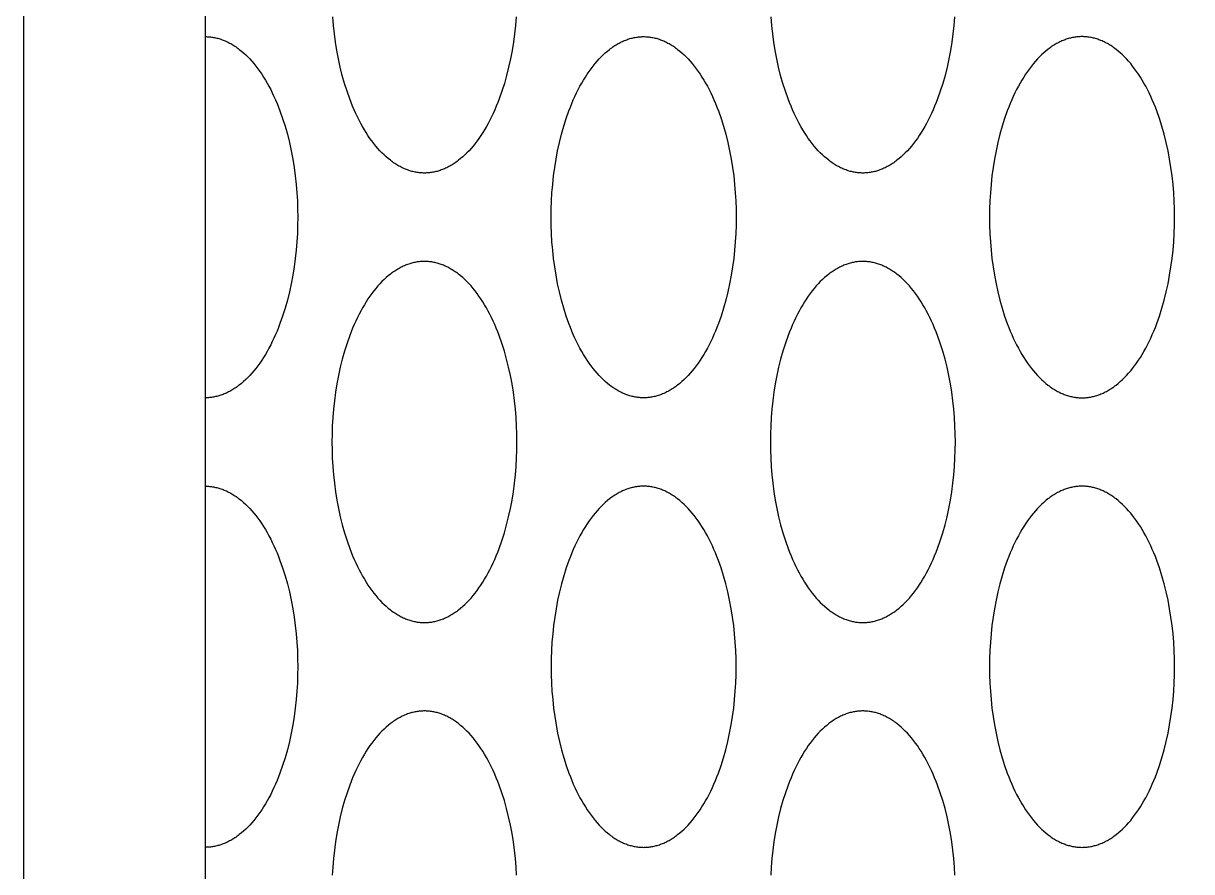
# Model space of a CAD drawing. Extents: x 958 to 1271, y 731 to 1450.
# Drawn here: x 958.2 to 1131, y 894.3 to 1019.7 of the extents above; entities that cross this region are included whole.
import ezdxf

# ---------------------------------------------------------------- set-up
doc = ezdxf.new("R2010")
doc.units = 0
doc.layers.add('LAYER_05', color=5, linetype='CONTINUOUS')

msp = doc.modelspace()

# ---------------------------------------------------------------- linework, layer by layer
at = {"layer": 'LAYER_05'}
for points in [[(958.2, 731.46), (1271.35, 731.46), (1271.35, 1449.98), (958.2, 1449.98)], [(985.1, 758.36), (1244.45, 758.36), (1244.45, 1423.08), (985.1, 1423.08)], [(1049.94, 964.32), (1049.79, 964.32), (1049.64, 964.32), (1049.48, 964.33), (1049.33, 964.34), (1049.17, 964.36), (1049.02, 964.38), (1048.87, 964.4), (1048.71, 964.42), (1048.55, 964.45), (1048.4, 964.49), (1048.24, 964.52), (1048.08, 964.56), (1047.92, 964.61), (1047.77, 964.65), (1047.61, 964.71), (1047.45, 964.76), (1047.29, 964.82), (1047.13, 964.88), (1046.97, 964.95), (1046.81, 965.02), (1046.65, 965.1), (1046.49, 965.18), (1046.33, 965.26), (1046.17, 965.35), (1046.01, 965.44), (1045.86, 965.53), (1045.7, 965.63), (1045.54, 965.74), (1045.38, 965.84), (1045.22, 965.95), (1045.06, 966.07), (1044.9, 966.19), (1044.59, 966.44), (1044.27, 966.71), (1043.96, 967), (1043.66, 967.3), (1043.35, 967.62), (1043.05, 967.95), (1042.75, 968.3), (1042.45, 968.67), (1042.16, 969.05), (1041.87, 969.45), (1041.59, 969.86), (1041.32, 970.29), (1041.04, 970.73), (1040.78, 971.18), (1040.52, 971.65), (1040.26, 972.14), (1040.02, 972.63), (1039.78, 973.14), (1039.54, 973.66), (1039.32, 974.19), (1039.1, 974.73), (1038.89, 975.28), (1038.49, 976.41), (1038.12, 977.57), (1037.79, 978.75), (1037.49, 979.96), (1037.22, 981.19), (1036.99, 982.43), (1036.79, 983.67), (1036.62, 984.91), (1036.49, 986.16), (1036.38, 987.39), (1036.31, 988.62), (1036.27, 989.83), (1036.26, 991.02), (1036.27, 992.21), (1036.31, 993.42), (1036.38, 994.64), (1036.49, 995.87), (1036.62, 997.12), (1036.79, 998.36), (1036.99, 999.61), (1037.22, 1000.84), (1037.49, 1002.07), (1037.79, 1003.28), (1038.12, 1004.47), (1038.49, 1005.63), (1038.89, 1006.75), (1039.1, 1007.31), (1039.32, 1007.85), (1039.54, 1008.38), (1039.78, 1008.89), (1040.02, 1009.4), (1040.26, 1009.9), (1040.52, 1010.38), (1040.78, 1010.85), (1041.04, 1011.3), (1041.32, 1011.75), (1041.59, 1012.17), (1041.87, 1012.58), (1042.16, 1012.98), (1042.45, 1013.36), (1042.75, 1013.73), (1043.05, 1014.08), (1043.35, 1014.42), (1043.66, 1014.73), (1043.96, 1015.04), (1044.27, 1015.32), (1044.59, 1015.59), (1044.9, 1015.84), (1045.06, 1015.96), (1045.22, 1016.08), (1045.38, 1016.19), (1045.54, 1016.3), (1045.7, 1016.4), (1045.86, 1016.5), (1046.01, 1016.59), (1046.17, 1016.69), (1046.33, 1016.77), (1046.49, 1016.86), (1046.65, 1016.94), (1046.81, 1017.01), (1046.97, 1017.08), (1047.13, 1017.15), (1047.29, 1017.21), (1047.45, 1017.27), (1047.61, 1017.33), (1047.77, 1017.38), (1047.92, 1017.43), (1048.08, 1017.47), (1048.24, 1017.51), (1048.4, 1017.55), (1048.55, 1017.58), (1048.71, 1017.61), (1048.87, 1017.63), (1049.02, 1017.66), (1049.17, 1017.68), (1049.33, 1017.69), (1049.48, 1017.7), (1049.64, 1017.71), (1049.79, 1017.72), (1049.94, 1017.72), (1050.09, 1017.72), (1050.24, 1017.71), (1050.4, 1017.7), (1050.55, 1017.69), (1050.7, 1017.68), (1050.86, 1017.66), (1051.01, 1017.63), (1051.17, 1017.61), (1051.32, 1017.58), (1051.48, 1017.55), (1051.64, 1017.51), (1051.8, 1017.47), (1051.95, 1017.43), (1052.11, 1017.38), (1052.27, 1017.33), (1052.43, 1017.27), (1052.59, 1017.21), (1052.75, 1017.15), (1052.91, 1017.08), (1053.07, 1017.01), (1053.22, 1016.94), (1053.38, 1016.86), (1053.54, 1016.77), (1053.7, 1016.69), (1053.86, 1016.59), (1054.02, 1016.5), (1054.18, 1016.4), (1054.34, 1016.3), (1054.5, 1016.19), (1054.66, 1016.08), (1054.82, 1015.96), (1054.97, 1015.84), (1055.29, 1015.59), (1055.6, 1015.32), (1055.91, 1015.04), (1056.22, 1014.73), (1056.53, 1014.42), (1056.83, 1014.08), (1057.13, 1013.73), (1057.43, 1013.36), (1057.72, 1012.98), (1058, 1012.58), (1058.29, 1012.17), (1058.56, 1011.75), (1058.83, 1011.3), (1059.1, 1010.85), (1059.36, 1010.38), (1059.61, 1009.9), (1059.86, 1009.4), (1060.1, 1008.89), (1060.33, 1008.38), (1060.56, 1007.85), (1060.78, 1007.31), (1060.99, 1006.75), (1061.39, 1005.63), (1061.76, 1004.47), (1062.09, 1003.28), (1062.39, 1002.07), (1062.66, 1000.84), (1062.89, 999.61), (1063.09, 998.36), (1063.26, 997.12), (1063.39, 995.87), (1063.49, 994.64), (1063.56, 993.42), (1063.61, 992.21), (1063.62, 991.02), (1063.61, 989.83), (1063.56, 988.62), (1063.49, 987.39), (1063.39, 986.16), (1063.26, 984.91), (1063.09, 983.67), (1062.89, 982.43), (1062.66, 981.19), (1062.39, 979.96), (1062.09, 978.75), (1061.76, 977.57), (1061.39, 976.41), (1060.99, 975.28), (1060.78, 974.73), (1060.56, 974.19), (1060.33, 973.66), (1060.1, 973.14), (1059.86, 972.63), (1059.61, 972.14), (1059.36, 971.65), (1059.1, 971.18), (1058.83, 970.73), (1058.56, 970.29), (1058.29, 969.86), (1058, 969.45), (1057.72, 969.05), (1057.43, 968.67), (1057.13, 968.3), (1056.83, 967.95), (1056.53, 967.62), (1056.22, 967.3), (1055.91, 967), (1055.6, 966.71), (1055.29, 966.44), (1054.97, 966.19), (1054.82, 966.07), (1054.66, 965.95), (1054.5, 965.84), (1054.34, 965.74), (1054.18, 965.63), (1054.02, 965.53), (1053.86, 965.44), (1053.7, 965.35), (1053.54, 965.26), (1053.38, 965.18), (1053.22, 965.1), (1053.07, 965.02), (1052.91, 964.95), (1052.75, 964.88), (1052.59, 964.82), (1052.43, 964.76), (1052.27, 964.71), (1052.11, 964.65), (1051.95, 964.61), (1051.8, 964.56), (1051.64, 964.52), (1051.48, 964.49), (1051.32, 964.45), (1051.17, 964.42), (1051.01, 964.4), (1050.86, 964.38), (1050.7, 964.36), (1050.55, 964.34), (1050.4, 964.33), (1050.24, 964.32), (1050.09, 964.32)], [(1114.78, 1017.72), (1114.62, 1017.72), (1114.47, 1017.71), (1114.32, 1017.7), (1114.17, 1017.69), (1114.01, 1017.68), (1113.86, 1017.66), (1113.7, 1017.63), (1113.55, 1017.61), (1113.39, 1017.58), (1113.23, 1017.55), (1113.08, 1017.51), (1112.92, 1017.47), (1112.76, 1017.43), (1112.6, 1017.38), (1112.45, 1017.33), (1112.29, 1017.27), (1112.13, 1017.21), (1111.97, 1017.15), (1111.81, 1017.08), (1111.65, 1017.01), (1111.49, 1016.94), (1111.33, 1016.86), (1111.17, 1016.77), (1111.01, 1016.69), (1110.85, 1016.59), (1110.69, 1016.5), (1110.53, 1016.4), (1110.37, 1016.3), (1110.22, 1016.19), (1110.06, 1016.08), (1109.9, 1015.96), (1109.74, 1015.84), (1109.43, 1015.59), (1109.11, 1015.32), (1108.8, 1015.04), (1108.49, 1014.73), (1108.19, 1014.42), (1107.88, 1014.08), (1107.59, 1013.73), (1107.29, 1013.36), (1107, 1012.98), (1106.71, 1012.58), (1106.43, 1012.17), (1106.15, 1011.75), (1105.88, 1011.3), (1105.62, 1010.85), (1105.36, 1010.38), (1105.1, 1009.9), (1104.86, 1009.4), (1104.61, 1008.89), (1104.38, 1008.38), (1104.15, 1007.85), (1103.94, 1007.31), (1103.72, 1006.75), (1103.33, 1005.63), (1102.96, 1004.47), (1102.62, 1003.28), (1102.32, 1002.07), (1102.06, 1000.84), (1101.82, 999.61), (1101.62, 998.36), (1101.46, 997.12), (1101.32, 995.87), (1101.22, 994.64), (1101.15, 993.42), (1101.11, 992.21), (1101.1, 991.02), (1101.11, 989.83), (1101.15, 988.62), (1101.22, 987.39), (1101.32, 986.16), (1101.46, 984.91), (1101.62, 983.67), (1101.82, 982.43), (1102.06, 981.19), (1102.32, 979.96), (1102.62, 978.75), (1102.96, 977.57), (1103.33, 976.41), (1103.72, 975.28), (1103.94, 974.73), (1104.15, 974.19), (1104.38, 973.66), (1104.61, 973.14), (1104.86, 972.63), (1105.1, 972.14), (1105.36, 971.65), (1105.62, 971.18), (1105.88, 970.73), (1106.15, 970.29), (1106.43, 969.86), (1106.71, 969.45), (1107, 969.05), (1107.29, 968.67), (1107.59, 968.3), (1107.88, 967.95), (1108.19, 967.62), (1108.49, 967.3), (1108.8, 967), (1109.11, 966.71), (1109.43, 966.44), (1109.74, 966.19), (1109.9, 966.07), (1110.06, 965.95), (1110.22, 965.84), (1110.37, 965.74), (1110.53, 965.63), (1110.69, 965.53), (1110.85, 965.44), (1111.01, 965.35), (1111.17, 965.26), (1111.33, 965.18), (1111.49, 965.1), (1111.65, 965.02), (1111.81, 964.95), (1111.97, 964.88), (1112.13, 964.82), (1112.29, 964.76), (1112.45, 964.71), (1112.6, 964.65), (1112.76, 964.61), (1112.92, 964.56), (1113.08, 964.52), (1113.23, 964.49), (1113.39, 964.45), (1113.55, 964.42), (1113.7, 964.4), (1113.86, 964.38), (1114.01, 964.36), (1114.17, 964.34), (1114.32, 964.33), (1114.47, 964.32), (1114.62, 964.32), (1114.78, 964.32), (1114.93, 964.32), (1115.08, 964.32), (1115.23, 964.33), (1115.39, 964.34), (1115.54, 964.36), (1115.69, 964.38), (1115.85, 964.4), (1116.01, 964.42), (1116.16, 964.45), (1116.32, 964.49), (1116.48, 964.52), (1116.63, 964.56), (1116.79, 964.61), (1116.95, 964.65), (1117.11, 964.71), (1117.27, 964.76), (1117.42, 964.82), (1117.58, 964.88), (1117.74, 964.95), (1117.9, 965.02), (1118.06, 965.1), (1118.22, 965.18), (1118.38, 965.26), (1118.54, 965.35), (1118.7, 965.44), (1118.86, 965.53), (1119.02, 965.63), (1119.18, 965.74), (1119.34, 965.84), (1119.5, 965.95), (1119.65, 966.07), (1119.81, 966.19), (1120.13, 966.44), (1120.44, 966.71), (1120.75, 967), (1121.06, 967.3), (1121.37, 967.62), (1121.67, 967.95), (1121.97, 968.3), (1122.26, 968.67), (1122.55, 969.05), (1122.84, 969.45), (1123.12, 969.86), (1123.4, 970.29), (1123.67, 970.73), (1123.94, 971.18), (1124.2, 971.65), (1124.45, 972.14), (1124.7, 972.63), (1124.94, 973.14), (1125.17, 973.66), (1125.4, 974.19), (1125.62, 974.73), (1125.83, 975.28), (1126.23, 976.41), (1126.59, 977.57), (1126.93, 978.75), (1127.23, 979.96), (1127.5, 981.19), (1127.73, 982.43), (1127.93, 983.67), (1128.1, 984.91), (1128.23, 986.16), (1128.33, 987.39), (1128.4, 988.62), (1128.44, 989.83), (1128.46, 991.02), (1128.44, 992.21), (1128.4, 993.42), (1128.33, 994.64), (1128.23, 995.87), (1128.1, 997.12), (1127.93, 998.36), (1127.73, 999.61), (1127.5, 1000.84), (1127.23, 1002.07), (1126.93, 1003.28), (1126.59, 1004.47), (1126.23, 1005.63), (1125.83, 1006.75), (1125.62, 1007.31), (1125.4, 1007.85), (1125.17, 1008.38), (1124.94, 1008.89), (1124.7, 1009.4), (1124.45, 1009.9), (1124.2, 1010.38), (1123.94, 1010.85), (1123.67, 1011.3), (1123.4, 1011.75), (1123.12, 1012.17), (1122.84, 1012.58), (1122.55, 1012.98), (1122.26, 1013.36), (1121.97, 1013.73), (1121.67, 1014.08), (1121.37, 1014.42), (1121.06, 1014.73), (1120.75, 1015.04), (1120.44, 1015.32), (1120.13, 1015.59), (1119.81, 1015.84), (1119.65, 1015.96), (1119.5, 1016.08), (1119.34, 1016.19), (1119.18, 1016.3), (1119.02, 1016.4), (1118.86, 1016.5), (1118.7, 1016.59), (1118.54, 1016.69), (1118.38, 1016.77), (1118.22, 1016.86), (1118.06, 1016.94), (1117.9, 1017.01), (1117.74, 1017.08), (1117.58, 1017.15), (1117.42, 1017.21), (1117.27, 1017.27), (1117.11, 1017.33), (1116.95, 1017.38), (1116.79, 1017.43), (1116.63, 1017.47), (1116.48, 1017.51), (1116.32, 1017.55), (1116.16, 1017.58), (1116.01, 1017.61), (1115.85, 1017.63), (1115.69, 1017.66), (1115.54, 1017.68), (1115.39, 1017.69), (1115.23, 1017.7), (1115.08, 1017.71), (1114.93, 1017.72)], [(1031.2, 957.78), (1031.19, 958.97), (1031.15, 960.18), (1031.07, 961.4), (1030.97, 962.64), (1030.84, 963.88), (1030.67, 965.13), (1030.47, 966.37), (1030.24, 967.61), (1029.97, 968.83), (1029.67, 970.04), (1029.34, 971.23), (1028.97, 972.39), (1028.57, 973.52), (1028.36, 974.07), (1028.14, 974.61), (1027.92, 975.14), (1027.68, 975.66), (1027.44, 976.17), (1027.19, 976.66), (1026.94, 977.14), (1026.68, 977.61), (1026.41, 978.07), (1026.14, 978.51), (1025.87, 978.94), (1025.58, 979.35), (1025.3, 979.75), (1025.01, 980.13), (1024.71, 980.49), (1024.41, 980.85), (1024.11, 981.18), (1023.8, 981.5), (1023.5, 981.8), (1023.18, 982.08), (1022.87, 982.35), (1022.56, 982.61), (1022.4, 982.73), (1022.24, 982.84), (1022.08, 982.95), (1021.92, 983.06), (1021.76, 983.16), (1021.6, 983.26), (1021.44, 983.36), (1021.28, 983.45), (1021.12, 983.54), (1020.97, 983.62), (1020.81, 983.7), (1020.65, 983.77), (1020.49, 983.85), (1020.33, 983.91), (1020.17, 983.98), (1020.01, 984.03), (1019.85, 984.09), (1019.69, 984.14), (1019.53, 984.19), (1019.38, 984.23), (1019.22, 984.27), (1019.06, 984.31), (1018.91, 984.34), (1018.75, 984.37), (1018.59, 984.4), (1018.44, 984.42), (1018.28, 984.44), (1018.13, 984.45), (1017.98, 984.47), (1017.82, 984.47), (1017.67, 984.48), (1017.52, 984.48), (1017.37, 984.48), (1017.22, 984.47), (1017.06, 984.47), (1016.91, 984.45), (1016.76, 984.44), (1016.6, 984.42), (1016.45, 984.4), (1016.29, 984.37), (1016.13, 984.34), (1015.98, 984.31), (1015.82, 984.27), (1015.66, 984.23), (1015.51, 984.19), (1015.35, 984.14), (1015.19, 984.09), (1015.03, 984.03), (1014.87, 983.98), (1014.71, 983.91), (1014.55, 983.85), (1014.39, 983.77), (1014.23, 983.7), (1014.07, 983.62), (1013.92, 983.54), (1013.76, 983.45), (1013.6, 983.36), (1013.44, 983.26), (1013.28, 983.16), (1013.12, 983.06), (1012.96, 982.95), (1012.8, 982.84), (1012.64, 982.73), (1012.48, 982.61), (1012.17, 982.35), (1011.86, 982.08), (1011.54, 981.8), (1011.24, 981.5), (1010.93, 981.18), (1010.63, 980.85), (1010.33, 980.49), (1010.03, 980.13), (1009.74, 979.75), (1009.46, 979.35), (1009.17, 978.94), (1008.9, 978.51), (1008.63, 978.07), (1008.36, 977.61), (1008.1, 977.14), (1007.85, 976.66), (1007.6, 976.17), (1007.36, 975.66), (1007.12, 975.14), (1006.9, 974.61), (1006.68, 974.07), (1006.47, 973.52), (1006.07, 972.39), (1005.7, 971.23), (1005.37, 970.04), (1005.07, 968.83), (1004.8, 967.61), (1004.57, 966.37), (1004.37, 965.13), (1004.2, 963.88), (1004.07, 962.64), (1003.97, 961.4), (1003.89, 960.18), (1003.85, 958.97), (1003.84, 957.78), (1003.85, 956.59), (1003.89, 955.38), (1003.97, 954.16), (1004.07, 952.92), (1004.2, 951.68), (1004.37, 950.43), (1004.57, 949.19), (1004.8, 947.95), (1005.07, 946.73), (1005.37, 945.52), (1005.7, 944.33), (1006.07, 943.17), (1006.47, 942.04), (1006.68, 941.49), (1006.9, 940.95), (1007.12, 940.42), (1007.36, 939.9), (1007.6, 939.39), (1007.85, 938.9), (1008.1, 938.42), (1008.36, 937.95), (1008.63, 937.49), (1008.9, 937.05), (1009.17, 936.62), (1009.46, 936.21), (1009.74, 935.81), (1010.03, 935.43), (1010.33, 935.07), (1010.63, 934.71), (1010.93, 934.38), (1011.24, 934.06), (1011.54, 933.76), (1011.86, 933.48), (1012.17, 933.21), (1012.48, 932.95), (1012.64, 932.83), (1012.8, 932.72), (1012.96, 932.61), (1013.12, 932.5), (1013.28, 932.4), (1013.44, 932.3), (1013.6, 932.2), (1013.76, 932.11), (1013.92, 932.02), (1014.07, 931.94), (1014.23, 931.86), (1014.39, 931.79), (1014.55, 931.71), (1014.71, 931.65), (1014.87, 931.58), (1015.03, 931.53), (1015.19, 931.47), (1015.35, 931.42), (1015.51, 931.37), (1015.66, 931.33), (1015.82, 931.29), (1015.98, 931.25), (1016.13, 931.22), (1016.29, 931.19), (1016.45, 931.16), (1016.6, 931.14), (1016.76, 931.12), (1016.91, 931.11), (1017.06, 931.09), (1017.22, 931.09), (1017.37, 931.08), (1017.52, 931.08), (1017.67, 931.08), (1017.82, 931.09), (1017.98, 931.09), (1018.13, 931.11), (1018.28, 931.12), (1018.44, 931.14), (1018.59, 931.16), (1018.75, 931.19), (1018.91, 931.22), (1019.06, 931.25), (1019.22, 931.29), (1019.38, 931.33), (1019.53, 931.37), (1019.69, 931.42), (1019.85, 931.47), (1020.01, 931.53), (1020.17, 931.58), (1020.33, 931.65), (1020.49, 931.71), (1020.65, 931.79), (1020.81, 931.86), (1020.97, 931.94), (1021.12, 932.02), (1021.28, 932.11), (1021.44, 932.2), (1021.6, 932.3), (1021.76, 932.4), (1021.92, 932.5), (1022.08, 932.61), (1022.24, 932.72), (1022.4, 932.83), (1022.56, 932.95), (1022.87, 933.21), (1023.18, 933.48), (1023.5, 933.76), (1023.8, 934.06), (1024.11, 934.38), (1024.41, 934.71), (1024.71, 935.07), (1025.01, 935.43), (1025.3, 935.81), (1025.58, 936.21), (1025.87, 936.62), (1026.14, 937.05), (1026.41, 937.49), (1026.68, 937.95), (1026.94, 938.42), (1027.19, 938.9), (1027.44, 939.39), (1027.68, 939.9), (1027.92, 940.42), (1028.14, 940.95), (1028.36, 941.49), (1028.57, 942.04), (1028.97, 943.17), (1029.34, 944.33), (1029.67, 945.52), (1029.97, 946.73), (1030.24, 947.95), (1030.47, 949.19), (1030.67, 950.43), (1030.84, 951.68), (1030.97, 952.92), (1031.07, 954.16), (1031.15, 955.38), (1031.19, 956.59)], [(1096.04, 957.78), (1096.03, 958.97), (1095.98, 960.18), (1095.91, 961.4), (1095.81, 962.64), (1095.68, 963.88), (1095.51, 965.13), (1095.31, 966.37), (1095.08, 967.61), (1094.81, 968.83), (1094.51, 970.04), (1094.18, 971.23), (1093.81, 972.39), (1093.41, 973.52), (1093.2, 974.07), (1092.98, 974.61), (1092.75, 975.14), (1092.52, 975.66), (1092.28, 976.17), (1092.03, 976.66), (1091.78, 977.14), (1091.52, 977.61), (1091.25, 978.07), (1090.98, 978.51), (1090.7, 978.94), (1090.42, 979.35), (1090.14, 979.75), (1089.84, 980.13), (1089.55, 980.49), (1089.25, 980.85), (1088.95, 981.18), (1088.64, 981.5), (1088.33, 981.8), (1088.02, 982.08), (1087.71, 982.35), (1087.39, 982.61), (1087.24, 982.73), (1087.08, 982.84), (1086.92, 982.95), (1086.76, 983.06), (1086.6, 983.16), (1086.44, 983.26), (1086.28, 983.36), (1086.12, 983.45), (1085.96, 983.54), (1085.8, 983.62), (1085.64, 983.7), (1085.48, 983.77), (1085.32, 983.85), (1085.17, 983.91), (1085.01, 983.98), (1084.85, 984.03), (1084.69, 984.09), (1084.53, 984.14), (1084.37, 984.19), (1084.21, 984.23), (1084.06, 984.27), (1083.9, 984.31), (1083.74, 984.34), (1083.59, 984.37), (1083.43, 984.4), (1083.28, 984.42), (1083.12, 984.44), (1082.97, 984.45), (1082.81, 984.47), (1082.66, 984.47), (1082.51, 984.48), (1082.36, 984.48), (1082.21, 984.48), (1082.05, 984.47), (1081.9, 984.47), (1081.75, 984.45), (1081.59, 984.44), (1081.44, 984.42), (1081.28, 984.4), (1081.13, 984.37), (1080.97, 984.34), (1080.82, 984.31), (1080.66, 984.27), (1080.5, 984.23), (1080.34, 984.19), (1080.19, 984.14), (1080.03, 984.09), (1079.87, 984.03), (1079.71, 983.98), (1079.55, 983.91), (1079.39, 983.85), (1079.23, 983.77), (1079.07, 983.7), (1078.91, 983.62), (1078.75, 983.54), (1078.59, 983.45), (1078.43, 983.36), (1078.27, 983.26), (1078.11, 983.16), (1077.96, 983.06), (1077.8, 982.95), (1077.64, 982.84), (1077.48, 982.73), (1077.32, 982.61), (1077.01, 982.35), (1076.69, 982.08), (1076.38, 981.8), (1076.07, 981.5), (1075.77, 981.18), (1075.47, 980.85), (1075.17, 980.49), (1074.87, 980.13), (1074.58, 979.75), (1074.29, 979.35), (1074.01, 978.94), (1073.73, 978.51), (1073.46, 978.07), (1073.2, 977.61), (1072.94, 977.14), (1072.68, 976.66), (1072.44, 976.17), (1072.2, 975.66), (1071.96, 975.14), (1071.74, 974.61), (1071.52, 974.07), (1071.31, 973.52), (1070.91, 972.39), (1070.54, 971.23), (1070.2, 970.04), (1069.9, 968.83), (1069.64, 967.61), (1069.4, 966.37), (1069.2, 965.13), (1069.04, 963.88), (1068.9, 962.64), (1068.8, 961.4), (1068.73, 960.18), (1068.69, 958.97), (1068.68, 957.78), (1068.69, 956.59), (1068.73, 955.38), (1068.8, 954.16), (1068.9, 952.92), (1069.04, 951.68), (1069.2, 950.43), (1069.4, 949.19), (1069.64, 947.95), (1069.9, 946.73), (1070.2, 945.52), (1070.54, 944.33), (1070.91, 943.17), (1071.31, 942.04), (1071.52, 941.49), (1071.74, 940.95), (1071.96, 940.42), (1072.2, 939.9), (1072.44, 939.39), (1072.68, 938.9), (1072.94, 938.42), (1073.2, 937.95), (1073.46, 937.49), (1073.73, 937.05), (1074.01, 936.62), (1074.29, 936.21), (1074.58, 935.81), (1074.87, 935.43), (1075.17, 935.07), (1075.47, 934.71), (1075.77, 934.38), (1076.07, 934.06), (1076.38, 933.76), (1076.69, 933.48), (1077.01, 933.21), (1077.32, 932.95), (1077.48, 932.83), (1077.64, 932.72), (1077.8, 932.61), (1077.96, 932.5), (1078.11, 932.4), (1078.27, 932.3), (1078.43, 932.2), (1078.59, 932.11), (1078.75, 932.02), (1078.91, 931.94), (1079.07, 931.86), (1079.23, 931.79), (1079.39, 931.71), (1079.55, 931.65), (1079.71, 931.58), (1079.87, 931.53), (1080.03, 931.47), (1080.19, 931.42), (1080.34, 931.37), (1080.5, 931.33), (1080.66, 931.29), (1080.82, 931.25), (1080.97, 931.22), (1081.13, 931.19), (1081.28, 931.16), (1081.44, 931.14), (1081.59, 931.12), (1081.75, 931.11), (1081.9, 931.09), (1082.05, 931.09), (1082.21, 931.08), (1082.36, 931.08), (1082.51, 931.08), (1082.66, 931.09), (1082.81, 931.09), (1082.97, 931.11), (1083.12, 931.12), (1083.28, 931.14), (1083.43, 931.16), (1083.59, 931.19), (1083.74, 931.22), (1083.9, 931.25), (1084.06, 931.29), (1084.21, 931.33), (1084.37, 931.37), (1084.53, 931.42), (1084.69, 931.47), (1084.85, 931.53), (1085.01, 931.58), (1085.17, 931.65), (1085.32, 931.71), (1085.48, 931.79), (1085.64, 931.86), (1085.8, 931.94), (1085.96, 932.02), (1086.12, 932.11), (1086.28, 932.2), (1086.44, 932.3), (1086.6, 932.4), (1086.76, 932.5), (1086.92, 932.61), (1087.08, 932.72), (1087.24, 932.83), (1087.39, 932.95), (1087.71, 933.21), (1088.02, 933.48), (1088.33, 933.76), (1088.64, 934.06), (1088.95, 934.38), (1089.25, 934.71), (1089.55, 935.07), (1089.84, 935.43), (1090.14, 935.81), (1090.42, 936.21), (1090.7, 936.62), (1090.98, 937.05), (1091.25, 937.49), (1091.52, 937.95), (1091.78, 938.42), (1092.03, 938.9), (1092.28, 939.39), (1092.52, 939.9), (1092.75, 940.42), (1092.98, 940.95), (1093.2, 941.49), (1093.41, 942.04), (1093.81, 943.17), (1094.18, 944.33), (1094.51, 945.52), (1094.81, 946.73), (1095.08, 947.95), (1095.31, 949.19), (1095.51, 950.43), (1095.68, 951.68), (1095.81, 952.92), (1095.91, 954.16), (1095.98, 955.38), (1096.03, 956.59)], [(1049.94, 951.24), (1049.79, 951.24), (1049.64, 951.24), (1049.48, 951.23), (1049.33, 951.22), (1049.17, 951.2), (1049.02, 951.18), (1048.87, 951.16), (1048.71, 951.14), (1048.55, 951.11), (1048.4, 951.07), (1048.24, 951.04), (1048.08, 951), (1047.92, 950.95), (1047.77, 950.91), (1047.61, 950.85), (1047.45, 950.8), (1047.29, 950.74), (1047.13, 950.68), (1046.97, 950.61), (1046.81, 950.54), (1046.65, 950.46), (1046.49, 950.38), (1046.33, 950.3), (1046.17, 950.21), (1046.01, 950.12), (1045.86, 950.03), (1045.7, 949.93), (1045.54, 949.82), (1045.38, 949.72), (1045.22, 949.61), (1045.06, 949.49), (1044.9, 949.37), (1044.59, 949.12), (1044.27, 948.85), (1043.96, 948.56), (1043.66, 948.26), (1043.35, 947.94), (1043.05, 947.61), (1042.75, 947.26), (1042.45, 946.89), (1042.16, 946.51), (1041.87, 946.11), (1041.59, 945.7), (1041.32, 945.27), (1041.04, 944.83), (1040.78, 944.38), (1040.52, 943.91), (1040.26, 943.42), (1040.02, 942.93), (1039.78, 942.42), (1039.54, 941.9), (1039.32, 941.37), (1039.1, 940.83), (1038.89, 940.28), (1038.49, 939.15), (1038.12, 937.99), (1037.79, 936.81), (1037.49, 935.6), (1037.22, 934.37), (1036.99, 933.13), (1036.79, 931.89), (1036.62, 930.65), (1036.49, 929.4), (1036.38, 928.17), (1036.31, 926.94), (1036.27, 925.73), (1036.26, 924.54), (1036.27, 923.35), (1036.31, 922.14), (1036.38, 920.92), (1036.49, 919.69), (1036.62, 918.44), (1036.79, 917.2), (1036.99, 915.95), (1037.22, 914.72), (1037.49, 913.49), (1037.79, 912.28), (1038.12, 911.09), (1038.49, 909.93), (1038.89, 908.81), (1039.1, 908.26), (1039.32, 907.71), (1039.54, 907.18), (1039.78, 906.67), (1040.02, 906.16), (1040.26, 905.66), (1040.52, 905.18), (1040.78, 904.71), (1041.04, 904.26), (1041.32, 903.81), (1041.59, 903.39), (1041.87, 902.98), (1042.16, 902.58), (1042.45, 902.2), (1042.75, 901.83), (1043.05, 901.48), (1043.35, 901.14), (1043.66, 900.83), (1043.96, 900.52), (1044.27, 900.24), (1044.59, 899.97), (1044.9, 899.72), (1045.06, 899.6), (1045.22, 899.48), (1045.38, 899.37), (1045.54, 899.26), (1045.7, 899.16), (1045.86, 899.06), (1046.01, 898.97), (1046.17, 898.87), (1046.33, 898.79), (1046.49, 898.7), (1046.65, 898.62), (1046.81, 898.55), (1046.97, 898.48), (1047.13, 898.41), (1047.29, 898.35), (1047.45, 898.29), (1047.61, 898.23), (1047.77, 898.18), (1047.92, 898.13), (1048.08, 898.09), (1048.24, 898.05), (1048.4, 898.01), (1048.55, 897.98), (1048.71, 897.95), (1048.87, 897.93), (1049.02, 897.9), (1049.17, 897.89), (1049.33, 897.87), (1049.48, 897.86), (1049.64, 897.85), (1049.79, 897.85), (1049.94, 897.84), (1050.09, 897.85), (1050.24, 897.85), (1050.4, 897.86), (1050.55, 897.87), (1050.7, 897.89), (1050.86, 897.9), (1051.01, 897.93), (1051.17, 897.95), (1051.32, 897.98), (1051.48, 898.01), (1051.64, 898.05), (1051.8, 898.09), (1051.95, 898.13), (1052.11, 898.18), (1052.27, 898.23), (1052.43, 898.29), (1052.59, 898.35), (1052.75, 898.41), (1052.91, 898.48), (1053.07, 898.55), (1053.22, 898.62), (1053.38, 898.7), (1053.54, 898.79), (1053.7, 898.87), (1053.86, 898.97), (1054.02, 899.06), (1054.18, 899.16), (1054.34, 899.26), (1054.5, 899.37), (1054.66, 899.48), (1054.82, 899.6), (1054.97, 899.72), (1055.29, 899.97), (1055.6, 900.24), (1055.91, 900.52), (1056.22, 900.83), (1056.53, 901.14), (1056.83, 901.48), (1057.13, 901.83), (1057.43, 902.2), (1057.72, 902.58), (1058, 902.98), (1058.29, 903.39), (1058.56, 903.81), (1058.83, 904.26), (1059.1, 904.71), (1059.36, 905.18), (1059.61, 905.66), (1059.86, 906.16), (1060.1, 906.67), (1060.33, 907.18), (1060.56, 907.71), (1060.78, 908.26), (1060.99, 908.81), (1061.39, 909.93), (1061.76, 911.09), (1062.09, 912.28), (1062.39, 913.49), (1062.66, 914.72), (1062.89, 915.95), (1063.09, 917.2), (1063.26, 918.44), (1063.39, 919.69), (1063.49, 920.92), (1063.56, 922.14), (1063.61, 923.35), (1063.62, 924.54), (1063.61, 925.73), (1063.56, 926.94), (1063.49, 928.17), (1063.39, 929.4), (1063.26, 930.65), (1063.09, 931.89), (1062.89, 933.13), (1062.66, 934.37), (1062.39, 935.6), (1062.09, 936.81), (1061.76, 937.99), (1061.39, 939.15), (1060.99, 940.28), (1060.78, 940.83), (1060.56, 941.37), (1060.33, 941.9), (1060.1, 942.42), (1059.86, 942.93), (1059.61, 943.42), (1059.36, 943.91), (1059.1, 944.38), (1058.83, 944.83), (1058.56, 945.27), (1058.29, 945.7), (1058, 946.11), (1057.72, 946.51), (1057.43, 946.89), (1057.13, 947.26), (1056.83, 947.61), (1056.53, 947.94), (1056.22, 948.26), (1055.91, 948.56), (1055.6, 948.85), (1055.29, 949.12), (1054.97, 949.37), (1054.82, 949.49), (1054.66, 949.61), (1054.5, 949.72), (1054.34, 949.82), (1054.18, 949.93), (1054.02, 950.03), (1053.86, 950.12), (1053.7, 950.21), (1053.54, 950.3), (1053.38, 950.38), (1053.22, 950.46), (1053.07, 950.54), (1052.91, 950.61), (1052.75, 950.68), (1052.59, 950.74), (1052.43, 950.8), (1052.27, 950.85), (1052.11, 950.91), (1051.95, 950.95), (1051.8, 951), (1051.64, 951.04), (1051.48, 951.07), (1051.32, 951.11), (1051.17, 951.14), (1051.01, 951.16), (1050.86, 951.18), (1050.7, 951.2), (1050.55, 951.22), (1050.4, 951.23), (1050.24, 951.24), (1050.09, 951.24)], [(1114.78, 951.24), (1114.62, 951.24), (1114.47, 951.24), (1114.32, 951.23), (1114.17, 951.22), (1114.01, 951.2), (1113.86, 951.18), (1113.7, 951.16), (1113.55, 951.14), (1113.39, 951.11), (1113.23, 951.07), (1113.08, 951.04), (1112.92, 951), (1112.76, 950.95), (1112.6, 950.91), (1112.45, 950.85), (1112.29, 950.8), (1112.13, 950.74), (1111.97, 950.68), (1111.81, 950.61), (1111.65, 950.54), (1111.49, 950.46), (1111.33, 950.38), (1111.17, 950.3), (1111.01, 950.21), (1110.85, 950.12), (1110.69, 950.03), (1110.53, 949.93), (1110.37, 949.82), (1110.22, 949.72), (1110.06, 949.61), (1109.9, 949.49), (1109.74, 949.37), (1109.43, 949.12), (1109.11, 948.85), (1108.8, 948.56), (1108.49, 948.26), (1108.19, 947.94), (1107.88, 947.61), (1107.59, 947.26), (1107.29, 946.89), (1107, 946.51), (1106.71, 946.11), (1106.43, 945.7), (1106.15, 945.27), (1105.88, 944.83), (1105.62, 944.38), (1105.36, 943.91), (1105.1, 943.42), (1104.86, 942.93), (1104.61, 942.42), (1104.38, 941.9), (1104.15, 941.37), (1103.94, 940.83), (1103.72, 940.28), (1103.33, 939.15), (1102.96, 937.99), (1102.62, 936.81), (1102.32, 935.6), (1102.06, 934.37), (1101.82, 933.13), (1101.62, 931.89), (1101.46, 930.65), (1101.32, 929.4), (1101.22, 928.17), (1101.15, 926.94), (1101.11, 925.73), (1101.1, 924.54), (1101.11, 923.35), (1101.15, 922.14), (1101.22, 920.92), (1101.32, 919.69), (1101.46, 918.44), (1101.62, 917.2), (1101.82, 915.95), (1102.06, 914.72), (1102.32, 913.49), (1102.62, 912.28), (1102.96, 911.09), (1103.33, 909.93), (1103.72, 908.81), (1103.94, 908.26), (1104.15, 907.71), (1104.38, 907.18), (1104.61, 906.67), (1104.86, 906.16), (1105.1, 905.66), (1105.36, 905.18), (1105.62, 904.71), (1105.88, 904.26), (1106.15, 903.81), (1106.43, 903.39), (1106.71, 902.98), (1107, 902.58), (1107.29, 902.2), (1107.59, 901.83), (1107.88, 901.48), (1108.19, 901.14), (1108.49, 900.83), (1108.8, 900.52), (1109.11, 900.24), (1109.43, 899.97), (1109.74, 899.72), (1109.9, 899.6), (1110.06, 899.48), (1110.22, 899.37), (1110.37, 899.26), (1110.53, 899.16), (1110.69, 899.06), (1110.85, 898.97), (1111.01, 898.87), (1111.17, 898.79), (1111.33, 898.7), (1111.49, 898.62), (1111.65, 898.55), (1111.81, 898.48), (1111.97, 898.41), (1112.13, 898.35), (1112.29, 898.29), (1112.45, 898.23), (1112.6, 898.18), (1112.76, 898.13), (1112.92, 898.09), (1113.08, 898.05), (1113.23, 898.01), (1113.39, 897.98), (1113.55, 897.95), (1113.7, 897.93), (1113.86, 897.9), (1114.01, 897.89), (1114.17, 897.87), (1114.32, 897.86), (1114.47, 897.85), (1114.62, 897.85), (1114.78, 897.84), (1114.93, 897.85), (1115.08, 897.85), (1115.23, 897.86), (1115.39, 897.87), (1115.54, 897.89), (1115.69, 897.9), (1115.85, 897.93), (1116.01, 897.95), (1116.16, 897.98), (1116.32, 898.01), (1116.48, 898.05), (1116.63, 898.09), (1116.79, 898.13), (1116.95, 898.18), (1117.11, 898.23), (1117.27, 898.29), (1117.42, 898.35), (1117.58, 898.41), (1117.74, 898.48), (1117.9, 898.55), (1118.06, 898.62), (1118.22, 898.7), (1118.38, 898.79), (1118.54, 898.87), (1118.7, 898.97), (1118.86, 899.06), (1119.02, 899.16), (1119.18, 899.26), (1119.34, 899.37), (1119.5, 899.48), (1119.65, 899.6), (1119.81, 899.72), (1120.13, 899.97), (1120.44, 900.24), (1120.75, 900.52), (1121.06, 900.83), (1121.37, 901.14), (1121.67, 901.48), (1121.97, 901.83), (1122.26, 902.2), (1122.55, 902.58), (1122.84, 902.98), (1123.12, 903.39), (1123.4, 903.81), (1123.67, 904.26), (1123.94, 904.71), (1124.2, 905.18), (1124.45, 905.66), (1124.7, 906.16), (1124.94, 906.67), (1125.17, 907.18), (1125.4, 907.71), (1125.62, 908.26), (1125.83, 908.81), (1126.23, 909.93), (1126.59, 911.09), (1126.93, 912.28), (1127.23, 913.49), (1127.5, 914.72), (1127.73, 915.95), (1127.93, 917.2), (1128.1, 918.44), (1128.23, 919.69), (1128.33, 920.92), (1128.4, 922.14), (1128.44, 923.35), (1128.46, 924.54), (1128.44, 925.73), (1128.4, 926.94), (1128.33, 928.17), (1128.23, 929.4), (1128.1, 930.65), (1127.93, 931.89), (1127.73, 933.13), (1127.5, 934.37), (1127.23, 935.6), (1126.93, 936.81), (1126.59, 937.99), (1126.23, 939.15), (1125.83, 940.28), (1125.62, 940.83), (1125.4, 941.37), (1125.17, 941.9), (1124.94, 942.42), (1124.7, 942.93), (1124.45, 943.42), (1124.2, 943.91), (1123.94, 944.38), (1123.67, 944.83), (1123.4, 945.27), (1123.12, 945.7), (1122.84, 946.11), (1122.55, 946.51), (1122.26, 946.89), (1121.97, 947.26), (1121.67, 947.61), (1121.37, 947.94), (1121.06, 948.26), (1120.75, 948.56), (1120.44, 948.85), (1120.13, 949.12), (1119.81, 949.37), (1119.65, 949.49), (1119.5, 949.61), (1119.34, 949.72), (1119.18, 949.82), (1119.02, 949.93), (1118.86, 950.03), (1118.7, 950.12), (1118.54, 950.21), (1118.38, 950.3), (1118.22, 950.38), (1118.06, 950.46), (1117.9, 950.54), (1117.74, 950.61), (1117.58, 950.68), (1117.42, 950.74), (1117.27, 950.8), (1117.11, 950.85), (1116.95, 950.91), (1116.79, 950.95), (1116.63, 951), (1116.48, 951.04), (1116.32, 951.07), (1116.16, 951.11), (1116.01, 951.14), (1115.85, 951.16), (1115.69, 951.18), (1115.54, 951.2), (1115.39, 951.22), (1115.23, 951.23), (1115.08, 951.24), (1114.93, 951.24)]]:
    msp.add_lwpolyline(points, close=True, dxfattribs=at)
for points in [[(1031.07, 1020.63), (1030.97, 1019.39), (1030.84, 1018.15), (1030.67, 1016.91), (1030.47, 1015.66), (1030.24, 1014.42), (1029.97, 1013.2), (1029.67, 1011.99), (1029.34, 1010.8), (1028.97, 1009.64), (1028.57, 1008.51), (1028.36, 1007.96), (1028.14, 1007.42), (1027.92, 1006.89), (1027.68, 1006.37), (1027.44, 1005.87), (1027.19, 1005.37), (1026.94, 1004.89), (1026.68, 1004.42), (1026.41, 1003.96), (1026.14, 1003.52), (1025.87, 1003.1), (1025.58, 1002.68), (1025.3, 1002.29), (1025.01, 1001.9), (1024.71, 1001.54), (1024.41, 1001.19), (1024.11, 1000.85), (1023.8, 1000.53), (1023.5, 1000.23), (1023.18, 999.95), (1022.87, 999.68), (1022.56, 999.43), (1022.4, 999.31), (1022.24, 999.19), (1022.08, 999.08), (1021.92, 998.97), (1021.76, 998.87), (1021.6, 998.77), (1021.44, 998.67), (1021.28, 998.58), (1021.12, 998.5), (1020.97, 998.41), (1020.81, 998.33), (1020.65, 998.26), (1020.49, 998.19), (1020.33, 998.12), (1020.17, 998.06), (1020.01, 998), (1019.85, 997.94), (1019.69, 997.89), (1019.53, 997.84), (1019.38, 997.8), (1019.22, 997.76), (1019.06, 997.72), (1018.91, 997.69), (1018.75, 997.66), (1018.59, 997.63), (1018.44, 997.61), (1018.28, 997.59), (1018.13, 997.58), (1017.98, 997.57), (1017.82, 997.56), (1017.67, 997.55), (1017.52, 997.55), (1017.37, 997.55), (1017.22, 997.56), (1017.06, 997.57), (1016.91, 997.58), (1016.76, 997.59), (1016.6, 997.61), (1016.45, 997.63), (1016.29, 997.66), (1016.13, 997.69), (1015.98, 997.72), (1015.82, 997.76), (1015.66, 997.8), (1015.51, 997.84), (1015.35, 997.89), (1015.19, 997.94), (1015.03, 998), (1014.87, 998.06), (1014.71, 998.12), (1014.55, 998.19), (1014.39, 998.26), (1014.23, 998.33), (1014.07, 998.41), (1013.92, 998.5), (1013.76, 998.58), (1013.6, 998.67), (1013.44, 998.77), (1013.28, 998.87), (1013.12, 998.97), (1012.96, 999.08), (1012.8, 999.19), (1012.64, 999.31), (1012.48, 999.43), (1012.17, 999.68), (1011.86, 999.95), (1011.54, 1000.23), (1011.24, 1000.53), (1010.93, 1000.85), (1010.63, 1001.19), (1010.33, 1001.54), (1010.03, 1001.9), (1009.74, 1002.29), (1009.46, 1002.68), (1009.17, 1003.1), (1008.9, 1003.52), (1008.63, 1003.96), (1008.36, 1004.42), (1008.1, 1004.89), (1007.85, 1005.37), (1007.6, 1005.87), (1007.36, 1006.37), (1007.12, 1006.89), (1006.9, 1007.42), (1006.68, 1007.96), (1006.47, 1008.51), (1006.07, 1009.64), (1005.7, 1010.8), (1005.37, 1011.99), (1005.07, 1013.2), (1004.8, 1014.42), (1004.57, 1015.66), (1004.37, 1016.91), (1004.2, 1018.15), (1004.07, 1019.39), (1003.97, 1020.63)], [(1095.91, 1020.63), (1095.81, 1019.39), (1095.68, 1018.15), (1095.51, 1016.91), (1095.31, 1015.66), (1095.08, 1014.42), (1094.81, 1013.2), (1094.51, 1011.99), (1094.18, 1010.8), (1093.81, 1009.64), (1093.41, 1008.51), (1093.2, 1007.96), (1092.98, 1007.42), (1092.75, 1006.89), (1092.52, 1006.37), (1092.28, 1005.87), (1092.03, 1005.37), (1091.78, 1004.89), (1091.52, 1004.42), (1091.25, 1003.96), (1090.98, 1003.52), (1090.7, 1003.1), (1090.42, 1002.68), (1090.14, 1002.29), (1089.84, 1001.9), (1089.55, 1001.54), (1089.25, 1001.19), (1088.95, 1000.85), (1088.64, 1000.53), (1088.33, 1000.23), (1088.02, 999.95), (1087.71, 999.68), (1087.39, 999.43), (1087.24, 999.31), (1087.08, 999.19), (1086.92, 999.08), (1086.76, 998.97), (1086.6, 998.87), (1086.44, 998.77), (1086.28, 998.67), (1086.12, 998.58), (1085.96, 998.5), (1085.8, 998.41), (1085.64, 998.33), (1085.48, 998.26), (1085.32, 998.19), (1085.17, 998.12), (1085.01, 998.06), (1084.85, 998), (1084.69, 997.94), (1084.53, 997.89), (1084.37, 997.84), (1084.21, 997.8), (1084.06, 997.76), (1083.9, 997.72), (1083.74, 997.69), (1083.59, 997.66), (1083.43, 997.63), (1083.28, 997.61), (1083.12, 997.59), (1082.97, 997.58), (1082.81, 997.57), (1082.66, 997.56), (1082.51, 997.55), (1082.36, 997.55), (1082.21, 997.55), (1082.05, 997.56), (1081.9, 997.57), (1081.75, 997.58), (1081.59, 997.59), (1081.44, 997.61), (1081.28, 997.63), (1081.13, 997.66), (1080.97, 997.69), (1080.82, 997.72), (1080.66, 997.76), (1080.5, 997.8), (1080.34, 997.84), (1080.19, 997.89), (1080.03, 997.94), (1079.87, 998), (1079.71, 998.06), (1079.55, 998.12), (1079.39, 998.19), (1079.23, 998.26), (1079.07, 998.33), (1078.91, 998.41), (1078.75, 998.5), (1078.59, 998.58), (1078.43, 998.67), (1078.27, 998.77), (1078.11, 998.87), (1077.96, 998.97), (1077.8, 999.08), (1077.64, 999.19), (1077.48, 999.31), (1077.32, 999.43), (1077.01, 999.68), (1076.69, 999.95), (1076.38, 1000.23), (1076.07, 1000.53), (1075.77, 1000.85), (1075.47, 1001.19), (1075.17, 1001.54), (1074.87, 1001.9), (1074.58, 1002.29), (1074.29, 1002.68), (1074.01, 1003.1), (1073.73, 1003.52), (1073.46, 1003.96), (1073.2, 1004.42), (1072.94, 1004.89), (1072.68, 1005.37), (1072.44, 1005.87), (1072.2, 1006.37), (1071.96, 1006.89), (1071.74, 1007.42), (1071.52, 1007.96), (1071.31, 1008.51), (1070.91, 1009.64), (1070.54, 1010.8), (1070.2, 1011.99), (1069.9, 1013.2), (1069.64, 1014.42), (1069.4, 1015.66), (1069.2, 1016.91), (1069.04, 1018.15), (1068.9, 1019.39), (1068.8, 1020.63)], [(985.1, 1017.72), (985.25, 1017.72), (985.4, 1017.71), (985.56, 1017.7), (985.71, 1017.69), (985.87, 1017.68), (986.02, 1017.66), (986.17, 1017.63), (986.33, 1017.61), (986.49, 1017.58), (986.64, 1017.55), (986.8, 1017.51), (986.96, 1017.47), (987.12, 1017.43), (987.27, 1017.38), (987.43, 1017.33), (987.59, 1017.27), (987.75, 1017.21), (987.91, 1017.15), (988.07, 1017.08), (988.23, 1017.01), (988.39, 1016.94), (988.55, 1016.86), (988.71, 1016.77), (988.87, 1016.69), (989.03, 1016.59), (989.18, 1016.5), (989.34, 1016.4), (989.5, 1016.3), (989.66, 1016.19), (989.82, 1016.08), (989.98, 1015.96), (990.14, 1015.84), (990.45, 1015.59), (990.77, 1015.32), (991.08, 1015.04), (991.38, 1014.73), (991.69, 1014.42), (991.99, 1014.08), (992.29, 1013.73), (992.59, 1013.36), (992.88, 1012.98), (993.17, 1012.58), (993.45, 1012.17), (993.72, 1011.75), (994, 1011.3), (994.26, 1010.85), (994.52, 1010.38), (994.78, 1009.9), (995.02, 1009.4), (995.26, 1008.89), (995.5, 1008.38), (995.72, 1007.85), (995.94, 1007.31), (996.15, 1006.75), (996.55, 1005.63), (996.92, 1004.47), (997.25, 1003.28), (997.55, 1002.07), (997.82, 1000.84), (998.06, 999.61), (998.25, 998.36), (998.42, 997.12), (998.55, 995.87), (998.66, 994.64), (998.73, 993.42), (998.77, 992.21), (998.78, 991.02), (998.77, 989.83), (998.73, 988.62), (998.66, 987.39), (998.55, 986.16), (998.42, 984.91), (998.25, 983.67), (998.06, 982.43), (997.82, 981.19), (997.55, 979.96), (997.25, 978.75), (996.92, 977.57), (996.55, 976.41), (996.15, 975.28), (995.94, 974.73), (995.72, 974.19), (995.5, 973.66), (995.26, 973.14), (995.02, 972.63), (994.78, 972.14), (994.52, 971.65), (994.26, 971.18), (994, 970.73), (993.72, 970.29), (993.45, 969.86), (993.17, 969.45), (992.88, 969.05), (992.59, 968.67), (992.29, 968.3), (991.99, 967.95), (991.69, 967.62), (991.38, 967.3), (991.08, 967), (990.77, 966.71), (990.45, 966.44), (990.14, 966.19), (989.98, 966.07), (989.82, 965.95), (989.66, 965.84), (989.5, 965.74), (989.34, 965.63), (989.18, 965.53), (989.03, 965.44), (988.87, 965.35), (988.71, 965.26), (988.55, 965.18), (988.39, 965.1), (988.23, 965.02), (988.07, 964.95), (987.91, 964.88), (987.75, 964.82), (987.59, 964.76), (987.43, 964.71), (987.27, 964.65), (987.12, 964.61), (986.96, 964.56), (986.8, 964.52), (986.64, 964.49), (986.49, 964.45), (986.33, 964.42), (986.17, 964.4), (986.02, 964.38), (985.87, 964.36), (985.71, 964.34), (985.56, 964.33), (985.4, 964.32), (985.25, 964.32), (985.1, 964.32)], [(985.1, 951.24), (985.25, 951.24), (985.4, 951.24), (985.56, 951.23), (985.71, 951.22), (985.87, 951.2), (986.02, 951.18), (986.17, 951.16), (986.33, 951.14), (986.49, 951.11), (986.64, 951.07), (986.8, 951.04), (986.96, 951), (987.12, 950.95), (987.27, 950.91), (987.43, 950.85), (987.59, 950.8), (987.75, 950.74), (987.91, 950.68), (988.07, 950.61), (988.23, 950.54), (988.39, 950.46), (988.55, 950.38), (988.71, 950.3), (988.87, 950.21), (989.03, 950.12), (989.18, 950.03), (989.34, 949.93), (989.5, 949.82), (989.66, 949.72), (989.82, 949.61), (989.98, 949.49), (990.14, 949.37), (990.45, 949.12), (990.77, 948.85), (991.08, 948.56), (991.38, 948.26), (991.69, 947.94), (991.99, 947.61), (992.29, 947.26), (992.59, 946.89), (992.88, 946.51), (993.17, 946.11), (993.45, 945.7), (993.72, 945.27), (994, 944.83), (994.26, 944.38), (994.52, 943.91), (994.78, 943.42), (995.02, 942.93), (995.26, 942.42), (995.5, 941.9), (995.72, 941.37), (995.94, 940.83), (996.15, 940.28), (996.55, 939.15), (996.92, 937.99), (997.25, 936.81), (997.55, 935.6), (997.82, 934.37), (998.06, 933.13), (998.25, 931.89), (998.42, 930.65), (998.55, 929.4), (998.66, 928.17), (998.73, 926.94), (998.77, 925.73), (998.78, 924.54), (998.77, 923.35), (998.73, 922.14), (998.66, 920.92), (998.55, 919.69), (998.42, 918.44), (998.25, 917.2), (998.06, 915.95), (997.82, 914.72), (997.55, 913.49), (997.25, 912.28), (996.92, 911.09), (996.55, 909.93), (996.15, 908.81), (995.94, 908.26), (995.72, 907.71), (995.5, 907.18), (995.26, 906.67), (995.02, 906.16), (994.78, 905.66), (994.52, 905.18), (994.26, 904.71), (994, 904.26), (993.72, 903.81), (993.45, 903.39), (993.17, 902.98), (992.88, 902.58), (992.59, 902.2), (992.29, 901.83), (991.99, 901.48), (991.69, 901.14), (991.38, 900.83), (991.08, 900.52), (990.77, 900.24), (990.45, 899.97), (990.14, 899.72), (989.98, 899.6), (989.82, 899.48), (989.66, 899.37), (989.5, 899.26), (989.34, 899.16), (989.18, 899.06), (989.03, 898.97), (988.87, 898.87), (988.71, 898.79), (988.55, 898.7), (988.39, 898.62), (988.23, 898.55), (988.07, 898.48), (987.91, 898.41), (987.75, 898.35), (987.59, 898.29), (987.43, 898.23), (987.27, 898.18), (987.12, 898.13), (986.96, 898.09), (986.8, 898.05), (986.64, 898.01), (986.49, 897.98), (986.33, 897.95), (986.17, 897.93), (986.02, 897.9), (985.87, 897.89), (985.71, 897.87), (985.56, 897.86), (985.4, 897.85), (985.25, 897.85), (985.1, 897.84)], [(1031.15, 893.71), (1031.07, 894.93), (1030.97, 896.17), (1030.84, 897.41), (1030.67, 898.65), (1030.47, 899.9), (1030.24, 901.14), (1029.97, 902.36), (1029.67, 903.57), (1029.34, 904.76), (1028.97, 905.92), (1028.57, 907.05), (1028.36, 907.6), (1028.14, 908.14), (1027.92, 908.67), (1027.68, 909.19), (1027.44, 909.69), (1027.19, 910.19), (1026.94, 910.67), (1026.68, 911.14), (1026.41, 911.6), (1026.14, 912.04), (1025.87, 912.46), (1025.58, 912.88), (1025.3, 913.27), (1025.01, 913.66), (1024.71, 914.02), (1024.41, 914.37), (1024.11, 914.71), (1023.8, 915.03), (1023.5, 915.33), (1023.18, 915.61), (1022.87, 915.88), (1022.56, 916.13), (1022.4, 916.25), (1022.24, 916.37), (1022.08, 916.48), (1021.92, 916.59), (1021.76, 916.69), (1021.6, 916.79), (1021.44, 916.89), (1021.28, 916.98), (1021.12, 917.06), (1020.97, 917.15), (1020.81, 917.23), (1020.65, 917.3), (1020.49, 917.37), (1020.33, 917.44), (1020.17, 917.5), (1020.01, 917.56), (1019.85, 917.62), (1019.69, 917.67), (1019.53, 917.72), (1019.38, 917.76), (1019.22, 917.8), (1019.06, 917.84), (1018.91, 917.87), (1018.75, 917.9), (1018.59, 917.93), (1018.44, 917.95), (1018.28, 917.97), (1018.13, 917.98), (1017.98, 917.99), (1017.82, 918), (1017.67, 918.01), (1017.52, 918.01), (1017.37, 918.01), (1017.22, 918), (1017.06, 917.99), (1016.91, 917.98), (1016.76, 917.97), (1016.6, 917.95), (1016.45, 917.93), (1016.29, 917.9), (1016.13, 917.87), (1015.98, 917.84), (1015.82, 917.8), (1015.66, 917.76), (1015.51, 917.72), (1015.35, 917.67), (1015.19, 917.62), (1015.03, 917.56), (1014.87, 917.5), (1014.71, 917.44), (1014.55, 917.37), (1014.39, 917.3), (1014.23, 917.23), (1014.07, 917.15), (1013.92, 917.06), (1013.76, 916.98), (1013.6, 916.89), (1013.44, 916.79), (1013.28, 916.69), (1013.12, 916.59), (1012.96, 916.48), (1012.8, 916.37), (1012.64, 916.25), (1012.48, 916.13), (1012.17, 915.88), (1011.86, 915.61), (1011.54, 915.33), (1011.24, 915.03), (1010.93, 914.71), (1010.63, 914.37), (1010.33, 914.02), (1010.03, 913.66), (1009.74, 913.27), (1009.46, 912.88), (1009.17, 912.46), (1008.9, 912.04), (1008.63, 911.6), (1008.36, 911.14), (1008.1, 910.67), (1007.85, 910.19), (1007.6, 909.69), (1007.36, 909.19), (1007.12, 908.67), (1006.9, 908.14), (1006.68, 907.6), (1006.47, 907.05), (1006.07, 905.92), (1005.7, 904.76), (1005.37, 903.57), (1005.07, 902.36), (1004.8, 901.14), (1004.57, 899.9), (1004.37, 898.65), (1004.2, 897.41), (1004.07, 896.17), (1003.97, 894.93), (1003.89, 893.71)], [(1095.98, 893.71), (1095.91, 894.93), (1095.81, 896.17), (1095.68, 897.41), (1095.51, 898.65), (1095.31, 899.9), (1095.08, 901.14), (1094.81, 902.36), (1094.51, 903.57), (1094.18, 904.76), (1093.81, 905.92), (1093.41, 907.05), (1093.2, 907.6), (1092.98, 908.14), (1092.75, 908.67), (1092.52, 909.19), (1092.28, 909.69), (1092.03, 910.19), (1091.78, 910.67), (1091.52, 911.14), (1091.25, 911.6), (1090.98, 912.04), (1090.7, 912.46), (1090.42, 912.88), (1090.14, 913.27), (1089.84, 913.66), (1089.55, 914.02), (1089.25, 914.37), (1088.95, 914.71), (1088.64, 915.03), (1088.33, 915.33), (1088.02, 915.61), (1087.71, 915.88), (1087.39, 916.13), (1087.24, 916.25), (1087.08, 916.37), (1086.92, 916.48), (1086.76, 916.59), (1086.6, 916.69), (1086.44, 916.79), (1086.28, 916.89), (1086.12, 916.98), (1085.96, 917.06), (1085.8, 917.15), (1085.64, 917.23), (1085.48, 917.3), (1085.32, 917.37), (1085.17, 917.44), (1085.01, 917.5), (1084.85, 917.56), (1084.69, 917.62), (1084.53, 917.67), (1084.37, 917.72), (1084.21, 917.76), (1084.06, 917.8), (1083.9, 917.84), (1083.74, 917.87), (1083.59, 917.9), (1083.43, 917.93), (1083.28, 917.95), (1083.12, 917.97), (1082.97, 917.98), (1082.81, 917.99), (1082.66, 918), (1082.51, 918.01), (1082.36, 918.01), (1082.21, 918.01), (1082.05, 918), (1081.9, 917.99), (1081.75, 917.98), (1081.59, 917.97), (1081.44, 917.95), (1081.28, 917.93), (1081.13, 917.9), (1080.97, 917.87), (1080.82, 917.84), (1080.66, 917.8), (1080.5, 917.76), (1080.34, 917.72), (1080.19, 917.67), (1080.03, 917.62), (1079.87, 917.56), (1079.71, 917.5), (1079.55, 917.44), (1079.39, 917.37), (1079.23, 917.3), (1079.07, 917.23), (1078.91, 917.15), (1078.75, 917.06), (1078.59, 916.98), (1078.43, 916.89), (1078.27, 916.79), (1078.11, 916.69), (1077.96, 916.59), (1077.8, 916.48), (1077.64, 916.37), (1077.48, 916.25), (1077.32, 916.13), (1077.01, 915.88), (1076.69, 915.61), (1076.38, 915.33), (1076.07, 915.03), (1075.77, 914.71), (1075.47, 914.37), (1075.17, 914.02), (1074.87, 913.66), (1074.58, 913.27), (1074.29, 912.88), (1074.01, 912.46), (1073.73, 912.04), (1073.46, 911.6), (1073.2, 911.14), (1072.94, 910.67), (1072.68, 910.19), (1072.44, 909.69), (1072.2, 909.19), (1071.96, 908.67), (1071.74, 908.14), (1071.52, 907.6), (1071.31, 907.05), (1070.91, 905.92), (1070.54, 904.76), (1070.2, 903.57), (1069.9, 902.36), (1069.64, 901.14), (1069.4, 899.9), (1069.2, 898.65), (1069.04, 897.41), (1068.9, 896.17), (1068.8, 894.93), (1068.73, 893.71)]]:
    msp.add_lwpolyline(points, dxfattribs=at)

doc.saveas('drawing.dxf')
